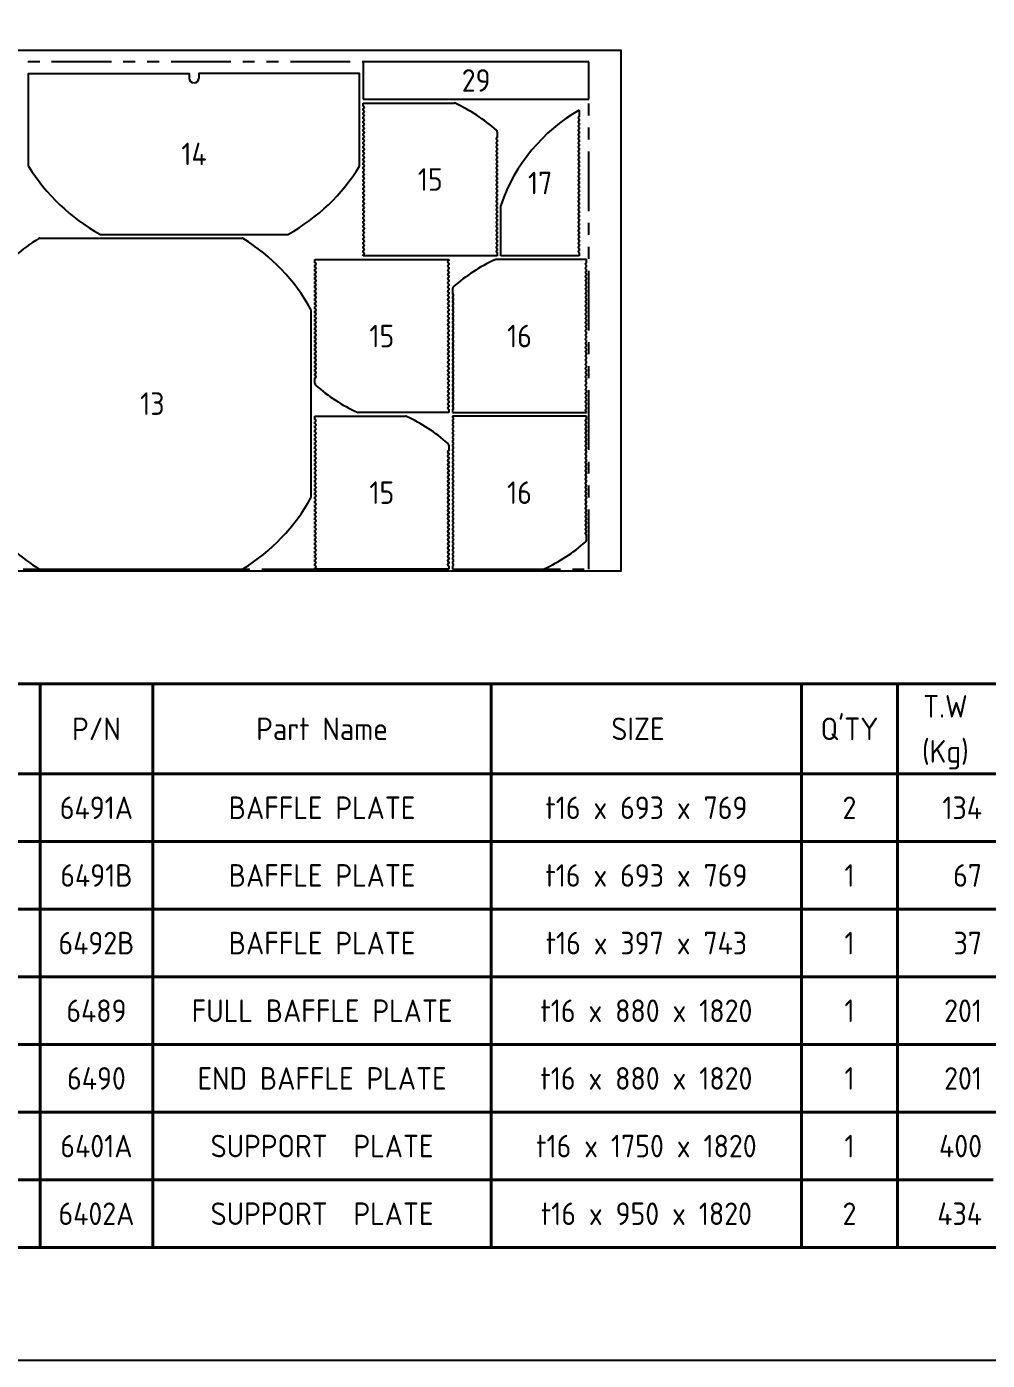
# Model space of a CAD drawing. Header units: millimetres. Extents: x -47360 to 661737, y -45870 to 354580.
# Drawn here: x 323769 to 328878, y 20000 to 27096 of the extents above; entities that cross this region are included whole.
import ezdxf
from ezdxf.enums import TextEntityAlignment as Align

# ---------------------------------------------------------------- set-up
doc = ezdxf.new("R2010")
doc.units = ezdxf.units.MM
doc.header["$LTSCALE"] = 10
doc.linetypes.add('PHANTOM', pattern=[63.5, 31.75, -6.35, 6.35, -6.35, 6.35, -6.35])
for name, color, linetype in [('$ENCL_RECT_RESERVED_LAYER$', 4, 'PHANTOM'), ('13_5__016X1820X1750', 7, 'Continuous'), ('14_2__016X1820X950', 7, 'Continuous'), ('15_3__016X880X770', 7, 'Continuous'), ('16_4__016X880X770', 7, 'Continuous'), ('17_3__016X820X480', 7, 'Continuous'), ('29_1  016x1200x200', 7, 'Continuous'), ('PART-LABEL', 6, 'Continuous'), ('STOCK', 3, 'Continuous'), ('T', 2, 'Continuous')]:
    doc.layers.add(name, color=color, linetype=linetype)
doc.layers.add('PAGE', color=9, linetype='Continuous', plot=False)
doc.layers.add('TITLE', color=15, linetype='Continuous', lineweight=40)
doc.styles.get("Standard").update_dxf_attribs({"font": 'isocp2.shx', "bigfont": 'whgtxt.shx'})

# ---------------------------------------------------------------- blocks, each defined once
blk = doc.blocks.new('CP00')
at = {"layer": 'PAGE'}
blk.add_lwpolyline([(0, 0), (297, 0), (297, 210), (0, 210)], close=True, dxfattribs=at)
at = {"layer": 'TITLE'}
blk.add_line((10, 60), (287, 60), dxfattribs=at)
at = {"layer": 'TITLE', "color": 8}
for p, q in [((64, 10), (64, 60)), ((74, 10), (74, 60)), ((104, 10), (104, 60)), ((131.5, 10), (131.5, 60)), ((140, 10), (140, 60)), ((10, 52), (287, 52)), ((10, 46), (287, 46)), ((10, 40), (287, 40)), ((10, 34), (287, 34)), ((10, 28), (287, 28)), ((10, 22), (287, 22)), ((10, 16), (148.5, 16))]:
    blk.add_line(p, q, dxfattribs=at)
at = {"layer": 'TITLE', "color": 15}
blk.add_lwpolyline([(10, 10), (287, 10), (287, 200), (10, 200)], close=True, dxfattribs=at)
at = {"layer": 'PAGE', "color": 2}
blk.add_attdef('ATT_NESTINGPLANNO', text='', height=2.5, dxfattribs=at).set_placement((220, 203), align=Align.MIDDLE_CENTER)
for tag, p in [('ATT_OWNERITEMNO', (35, 7.09)), ('ATT_PARTNAME', (35, 2.09))]:
    blk.add_attdef(tag, text='', height=2.5, dxfattribs=at).set_placement(p, align=Align.MIDDLE_LEFT)
at = {"layer": 'TITLE', "color": 2}
for s, p in [('T.W', (144.25, 58)), ('P/N', (69, 56)), ('Part Name', (89, 56)), ('SIZE', (117, 56)), ("Q'TY", (135.75, 56)), ('(Kg)', (144.25, 54))]:
    blk.add_text(s, height=2, dxfattribs=at).set_placement(p, align=Align.MIDDLE_CENTER)
for tag, height, p in [('ATT_PORNO', 2.5, (222, 196)), ('ATT_CUTTINGPLANNO', 2.5, (212.75, 188)), ('ATT_PAGENO', 2.5, (264.5, 188)), ('ATT_PAGESUBTOTAL', 2.5, (279.5, 188)), ('ATT_WONO', 2.5, (70, 180)), ('ATT_PROJECT', 2.5, (163.5, 180)), ('ATT_PORWEIGHT', 2, (278.5, 89)), ('ATT_NETWEIGHT', 2, (278.5, 83)), ('ATT_SAVEWEIGHT', 2, (278.5, 77)), ('ATT_SCRAPWEIGHT', 2, (278.5, 71)), ('ATT_CUTTING', 2, (278.5, 65))]:
    blk.add_attdef(tag, text='', height=height, dxfattribs=at).set_placement(p, align=Align.MIDDLE_CENTER)
at = {"layer": 'TITLE', "color": 3}
for tag, p in [('ATT_MATERIAL', (70, 172)), ('ATT_SIZE', (163.5, 172)), ('ATT_QTY', (262.75, 172))]:
    blk.add_attdef(tag, text='', height=2.5, dxfattribs=at).set_placement(p, align=Align.MIDDLE_CENTER)

msp = doc.modelspace()

# ---------------------------------------------------------------- linework, layer by layer
at = {"layer": '$ENCL_RECT_RESERVED_LAYER$'}
msp.add_lwpolyline([(321210, 24210), (326759.31, 24210), (326759.31, 26909.75), (321210, 26909.75)], close=True, dxfattribs=at)
at = {"layer": '13_5__016X1820X1750'}
for p, q in [((323839.72, 25970.35), (324914.36, 25970.35)), ((325281.69, 24594.58), (325281.69, 25585.77)), ((323839.72, 24210), (324914.36, 24210))]:
    msp.add_line(p, q, dxfattribs=at)
for centre, radius, start, end in [((324377.04, 25090.17), 1033, 121.753862, 139.123643), ((323839.72, 25958.35), 12, 89.999996, 121.753862), ((324914.36, 25958.35), 12, 58.24613, 89.999996), ((324377.04, 25090.17), 1033, 29.038735, 58.24613), ((325269.69, 25585.77), 12, 0, 29.038735), ((324377.04, 25090.17), 1033, 301.75386, 330.961265), ((325269.69, 24594.58), 12, 330.961265, 0), ((324377.04, 25090.17), 1033, 220.876357, 238.24614), ((323839.72, 24222), 12, 238.24614, 270), ((324914.36, 24222), 12, 270, 301.75386)]:
    msp.add_arc(centre, radius, start, end, dxfattribs=at)
at = {"layer": '14_2__016X1820X950'}
msp.add_line((324163.54, 25990.35), (325154.73, 25990.35), dxfattribs=at)
for points in [[(323778.96, 26354.27), (323778.96, 26846.94), (324633.14, 26846.94), (324633.14, 26822.79)], [(325539.31, 26354.27), (325539.31, 26846.94), (324685.14, 26846.94), (324685.14, 26822.79)]]:
    msp.add_lwpolyline(points, dxfattribs=at)
for centre, radius, start, end in [((324659.14, 26822.79), 26, 180, 0), ((324659.14, 26895), 1033, 211.564045, 240.961265), ((324659.14, 26895), 1033, 299.038735, 328.435945), ((324163.54, 26002.35), 12, 240.961265, 270), ((325154.73, 26002.35), 12, 270, 299.038735)]:
    msp.add_arc(centre, radius, start, end, dxfattribs=at)
at = {"layer": '15_3__016X880X770'}
for p, q in [((325559.31, 26672.41), (325559.31, 26689.75)), ((325559.31, 26689.75), (326041.95, 26689.75)), ((325559.31, 26650.19), (325559.31, 26660.41)), ((325559.31, 26627.96), (325559.31, 26638.19)), ((325559.31, 26605.74), (325559.31, 26615.96)), ((325559.31, 26583.51), (325559.31, 26593.74)), ((325559.31, 26561.29), (325559.31, 26571.51)), ((325559.31, 26539.06), (325559.31, 26549.29)), ((325559.31, 26516.84), (325559.31, 26527.06)), ((325559.31, 26494.61), (325559.31, 26504.84)), ((325559.31, 26472.39), (325559.31, 26482.61)), ((326271.47, 26535.96), (326271.47, 26505.72)), ((326271.47, 26493.72), (326271.47, 26483.5)), ((326271.47, 26471.5), (326271.47, 26461.27)), ((325559.31, 26450.16), (325559.31, 26460.39)), ((325559.31, 26427.94), (325559.31, 26438.16)), ((325559.31, 26405.71), (325559.31, 26415.94)), ((326271.47, 26449.27), (326271.47, 26439.05)), ((326271.47, 26427.05), (326271.47, 26416.82)), ((326271.47, 26404.82), (326271.47, 26394.6)), ((325559.31, 26383.49), (325559.31, 26393.71)), ((325559.31, 26361.26), (325559.31, 26371.49)), ((325559.31, 26339.04), (325559.31, 26349.26)), ((325559.31, 26316.81), (325559.31, 26327.04)), ((326271.47, 26382.6), (326271.46, 26372.37)), ((326271.46, 26360.37), (326271.46, 26350.15)), ((326271.46, 26338.15), (326271.46, 26327.92)), ((325559.31, 26294.59), (325559.31, 26304.81)), ((325559.31, 26272.36), (325559.31, 26282.59)), ((325559.31, 26250.14), (325559.31, 26260.36)), ((326271.46, 26315.92), (326271.46, 26305.7)), ((326271.46, 26293.7), (326271.46, 26283.47)), ((326271.46, 26271.47), (326271.46, 26261.25)), ((325559.31, 26227.91), (325559.31, 26238.14)), ((325559.31, 26205.69), (325559.31, 26215.91)), ((325559.31, 26183.46), (325559.31, 26193.69)), ((326271.46, 26227.02), (326271.46, 26216.8)), ((326271.46, 26204.8), (326271.46, 26194.57)), ((326271.46, 26249.25), (326271.46, 26239.02)), ((325559.31, 26161.24), (325559.31, 26171.46)), ((325559.31, 26139.01), (325559.31, 26149.24)), ((325559.31, 26116.79), (325559.31, 26127.01)), ((326271.46, 26182.57), (326271.46, 26172.35)), ((326271.46, 26160.35), (326271.46, 26150.12)), ((326271.46, 26138.12), (326271.46, 26127.9)), ((326271.46, 26115.9), (326271.46, 26105.67)), ((325559.31, 26094.56), (325559.31, 26104.79)), ((325559.31, 26072.34), (325559.31, 26082.56)), ((325559.31, 26050.11), (325559.31, 26060.34)), ((326271.46, 26093.67), (326271.46, 26083.45)), ((326271.46, 26071.45), (326271.46, 26061.22)), ((326271.46, 26049.22), (326271.46, 26039)), ((325559.31, 26027.89), (325559.31, 26038.11)), ((325559.31, 26005.66), (325559.31, 26015.89)), ((325559.31, 25983.44), (325559.31, 25993.66)), ((325559.31, 25961.21), (325559.31, 25971.44)), ((326271.46, 26027), (326271.46, 26016.77)), ((326271.46, 26004.77), (326271.46, 25994.55)), ((326271.46, 25982.55), (326271.46, 25972.32)), ((325559.31, 25938.99), (325559.31, 25949.21)), ((325559.31, 25916.76), (325559.31, 25926.99)), ((325559.31, 25894.54), (325559.31, 25904.76)), ((326271.46, 25960.32), (326271.46, 25950.1)), ((326271.46, 25938.1), (326271.46, 25927.87)), ((326271.46, 25915.87), (326271.46, 25905.65)), ((325301.69, 25839.35), (325301.69, 25856.5)), ((325301.69, 25856.5), (326013.85, 25856.5)), ((325559.31, 25876.5), (325559.31, 25882.54)), ((326271.46, 25876.5), (325559.31, 25876.5)), ((326013.85, 25856.5), (326013.85, 25850.46)), ((326013.85, 25838.46), (326013.85, 25828.23)), ((326271.46, 25893.65), (326271.46, 25876.5)), ((325301.69, 25817.12), (325301.69, 25827.35)), ((325301.69, 25794.9), (325301.69, 25805.12)), ((325301.69, 25772.67), (325301.69, 25782.9)), ((325301.69, 25750.45), (325301.69, 25760.67)), ((326013.85, 25816.23), (326013.85, 25806.01)), ((326013.85, 25794.01), (326013.85, 25783.78)), ((326013.85, 25771.78), (326013.85, 25761.56)), ((325301.69, 25728.22), (325301.69, 25738.45)), ((325301.69, 25706), (325301.69, 25716.22)), ((325301.69, 25683.77), (325301.69, 25694)), ((326013.85, 25749.56), (326013.85, 25739.33)), ((326013.85, 25727.33), (326013.85, 25717.11)), ((326013.85, 25705.11), (326013.85, 25694.88)), ((325301.69, 25661.55), (325301.69, 25671.77)), ((325301.69, 25639.32), (325301.69, 25649.55)), ((325301.69, 25617.1), (325301.69, 25627.32)), ((326013.85, 25682.88), (326013.85, 25672.66)), ((326013.85, 25660.66), (326013.85, 25650.43)), ((326013.85, 25638.43), (326013.85, 25628.21)), ((325301.69, 25594.87), (325301.69, 25605.1)), ((325301.69, 25572.65), (325301.69, 25582.87)), ((325301.69, 25550.42), (325301.69, 25560.65)), ((326013.85, 25616.21), (326013.85, 25605.98)), ((326013.85, 25593.98), (326013.85, 25583.76)), ((326013.85, 25571.76), (326013.85, 25561.53)), ((326013.85, 25549.53), (326013.85, 25539.31)), ((325301.69, 25528.2), (325301.69, 25538.42)), ((325301.69, 25505.97), (325301.69, 25516.2)), ((325301.69, 25483.75), (325301.69, 25493.97)), ((326013.85, 25527.31), (326013.85, 25517.08)), ((326013.85, 25505.08), (326013.85, 25494.86)), ((326013.85, 25482.86), (326013.85, 25472.63)), ((325301.69, 25461.52), (325301.69, 25471.75)), ((325301.69, 25439.3), (325301.69, 25449.52)), ((325301.69, 25417.07), (325301.69, 25427.3)), ((325301.69, 25394.85), (325301.69, 25405.07)), ((326013.85, 25460.63), (326013.85, 25450.41)), ((326013.85, 25438.41), (326013.85, 25428.18)), ((326013.85, 25416.18), (326013.85, 25405.96)), ((325301.69, 25372.62), (325301.69, 25382.85)), ((325301.69, 25350.4), (325301.69, 25360.62)), ((325301.69, 25328.17), (325301.69, 25338.4)), ((326013.85, 25393.96), (326013.85, 25383.73)), ((326013.85, 25371.73), (326013.85, 25361.51)), ((326013.85, 25349.51), (326013.85, 25339.28)), ((325301.69, 25305.95), (325301.69, 25316.17)), ((325301.69, 25283.72), (325301.69, 25293.95)), ((325301.69, 25261.5), (325301.69, 25271.72)), ((326013.85, 25327.28), (326013.85, 25317.06)), ((326013.85, 25305.06), (326013.85, 25294.83)), ((326013.85, 25282.83), (326013.85, 25272.61)), ((325301.69, 25239.27), (325301.69, 25249.5)), ((325301.69, 25197.04), (325301.69, 25227.27)), ((326013.85, 25260.61), (326013.85, 25250.38)), ((326013.85, 25238.38), (326013.85, 25228.16)), ((326013.85, 25216.16), (326013.85, 25205.93)), ((326013.85, 25193.93), (326013.85, 25183.71)), ((326013.85, 25171.71), (326013.85, 25161.48)), ((326013.85, 25149.48), (326013.85, 25139.26)), ((326013.85, 25127.26), (326013.85, 25117.03)), ((326013.85, 25105.03), (326013.85, 25094.81)), ((326013.85, 25082.81), (326013.85, 25072.58)), ((326013.85, 25060.58), (326013.85, 25043.25)), ((325301.69, 25005.91), (325301.69, 25023.25)), ((325301.69, 25023.25), (325784.33, 25023.25)), ((325301.69, 24983.69), (325301.69, 24993.91)), ((326013.85, 25043.25), (325531.21, 25043.25)), ((325301.69, 24961.46), (325301.69, 24971.69)), ((325301.69, 24939.24), (325301.69, 24949.46)), ((325301.69, 24917.01), (325301.69, 24927.24)), ((325301.69, 24894.79), (325301.69, 24905.01)), ((325301.69, 24872.56), (325301.69, 24882.79)), ((325301.69, 24850.34), (325301.69, 24860.56)), ((325301.69, 24828.11), (325301.69, 24838.34)), ((326013.85, 24869.46), (326013.85, 24839.23)), ((325301.69, 24805.89), (325301.69, 24816.11)), ((325301.69, 24783.66), (325301.69, 24793.89)), ((325301.69, 24761.44), (325301.69, 24771.66)), ((326013.85, 24827.23), (326013.85, 24817)), ((326013.85, 24805), (326013.85, 24794.78)), ((326013.85, 24782.78), (326013.85, 24772.55)), ((325301.69, 24739.21), (325301.69, 24749.44)), ((325301.69, 24716.99), (325301.69, 24727.21)), ((325301.69, 24694.76), (325301.69, 24704.99)), ((326013.85, 24760.55), (326013.85, 24750.33)), ((326013.85, 24738.33), (326013.85, 24728.1)), ((326013.85, 24716.1), (326013.85, 24705.88)), ((325301.69, 24672.54), (325301.69, 24682.76)), ((325301.69, 24650.31), (325301.69, 24660.54)), ((325301.69, 24628.09), (325301.69, 24638.31)), ((326013.85, 24693.88), (326013.85, 24683.65)), ((326013.85, 24671.65), (326013.85, 24661.43)), ((326013.85, 24649.43), (326013.85, 24639.2)), ((326013.85, 24627.2), (326013.85, 24616.98)), ((325301.69, 24605.86), (325301.69, 24616.09)), ((325301.69, 24583.64), (325301.69, 24593.86)), ((325301.69, 24561.41), (325301.69, 24571.64)), ((326013.85, 24604.98), (326013.85, 24594.75)), ((326013.85, 24582.75), (326013.85, 24572.53)), ((326013.85, 24560.53), (326013.85, 24550.3)), ((325301.69, 24539.19), (325301.69, 24549.41)), ((325301.69, 24516.96), (325301.69, 24527.19)), ((325301.69, 24494.74), (325301.69, 24504.96)), ((325301.69, 24472.51), (325301.69, 24482.74)), ((326013.85, 24538.3), (326013.85, 24528.08)), ((326013.85, 24516.08), (326013.85, 24505.85)), ((326013.85, 24493.85), (326013.85, 24483.63)), ((325301.69, 24450.29), (325301.69, 24460.51)), ((325301.69, 24428.06), (325301.69, 24438.29)), ((325301.69, 24405.84), (325301.69, 24416.06)), ((326013.85, 24471.63), (326013.85, 24461.4)), ((326013.85, 24449.4), (326013.85, 24439.18)), ((326013.85, 24427.18), (326013.85, 24416.95)), ((325301.69, 24383.61), (325301.69, 24393.84)), ((325301.69, 24361.39), (325301.69, 24371.61)), ((325301.69, 24339.16), (325301.69, 24349.39)), ((326013.85, 24404.95), (326013.85, 24394.73)), ((326013.85, 24382.73), (326013.85, 24372.5)), ((326013.85, 24360.5), (326013.85, 24350.28)), ((325301.69, 24316.94), (325301.69, 24327.16)), ((325301.69, 24294.71), (325301.69, 24304.94)), ((325301.69, 24272.49), (325301.69, 24282.71)), ((326013.85, 24338.28), (326013.85, 24328.05)), ((326013.85, 24316.05), (326013.85, 24305.83)), ((326013.85, 24293.83), (326013.85, 24283.6)), ((326013.85, 24271.6), (326013.85, 24261.38)), ((325301.69, 24250.26), (325301.69, 24260.49)), ((325301.69, 24228.04), (325301.69, 24238.26)), ((325301.69, 24210), (325301.69, 24216.04)), ((326013.85, 24210), (325301.69, 24210)), ((326013.85, 24249.38), (326013.85, 24239.15)), ((326013.85, 24227.15), (326013.85, 24210))]:
    msp.add_line(p, q, dxfattribs=at)
for centre, radius, start, end in [((326041.95, 26677.75), 12, 65.049359, 90), ((325655.55, 25847.24), 928, 48.753569, 65.049359), ((325559.31, 26666.41), 6, 269.982246, 90.017754), ((325559.31, 26644.19), 6, 269.982434, 90.017566), ((325559.31, 26621.96), 6, 269.982622, 90.017378), ((325559.31, 26599.74), 6, 269.98281, 90.01719), ((325559.31, 26577.51), 6, 269.982998, 90.017002), ((325559.31, 26555.29), 6, 269.983186, 90.016814), ((325559.31, 26533.06), 6, 269.983374, 90.016626), ((326259.47, 26535.96), 12, 359.999884, 48.753569), ((325559.31, 26510.84), 6, 269.983562, 90.016438), ((325559.31, 26488.61), 6, 269.98375, 90.01625), ((325559.31, 26466.39), 6, 269.983938, 90.016062), ((326271.47, 26499.72), 6, 89.999938, 269.99983), ((326271.47, 26477.5), 6, 90.000556, 269.999212), ((325559.31, 26444.16), 6, 269.984126, 90.015874), ((325559.31, 26421.94), 6, 269.984314, 90.015686), ((325559.31, 26399.71), 6, 269.984502, 90.015498), ((326271.47, 26455.27), 6, 90.001174, 269.998594), ((326271.47, 26433.05), 6, 90.001792, 269.997976), ((326271.47, 26410.82), 6, 90.00241, 269.997358), ((325559.31, 26377.49), 6, 269.981681, 90.018319), ((325559.31, 26355.26), 6, 269.981869, 90.018131), ((325559.31, 26333.04), 6, 269.982057, 90.017943), ((326271.47, 26388.6), 6, 90.003028, 269.99674), ((326271.47, 26366.37), 6, 90.000638, 269.99913), ((326271.47, 26344.15), 6, 90.001256, 269.998512), ((326271.47, 26321.92), 6, 90.001874, 269.997894), ((325559.31, 26310.81), 6, 269.982246, 90.017754), ((325559.31, 26288.59), 6, 269.982434, 90.017566), ((325559.31, 26266.36), 6, 269.982622, 90.017378), ((326271.47, 26299.7), 6, 90.002492, 269.997276), ((326271.47, 26277.47), 6, 90.00311, 269.996658), ((326271.47, 26255.25), 6, 90.003728, 269.99604), ((325559.31, 26244.14), 6, 269.98281, 90.01719), ((325559.31, 26221.91), 6, 269.982998, 90.017002), ((325559.31, 26199.69), 6, 269.983186, 90.016814), ((326271.47, 26233.02), 6, 90.004346, 269.995421), ((326271.47, 26210.8), 6, 90.004964, 269.994803), ((326271.47, 26188.57), 6, 90.005583, 269.994185), ((325559.31, 26177.46), 6, 269.983374, 90.016626), ((325559.31, 26155.24), 6, 269.983562, 90.016438), ((325559.31, 26133.01), 6, 269.98375, 90.01625), ((325559.31, 26110.79), 6, 269.983938, 90.016062), ((326271.47, 26166.35), 6, 90.006201, 269.993567), ((326271.47, 26144.12), 6, 90.006819, 269.992949), ((326271.47, 26121.9), 6, 90.007437, 269.992331), ((325559.31, 26088.56), 6, 269.984126, 90.015874), ((325559.31, 26066.34), 6, 269.984314, 90.015686), ((325559.31, 26044.11), 6, 269.984502, 90.015498), ((326271.47, 26099.67), 6, 90.008055, 269.991713), ((326271.47, 26077.45), 6, 90.008673, 269.991095), ((326271.47, 26055.22), 6, 90.009291, 269.990477), ((325559.31, 26021.89), 6, 269.98469, 90.01531), ((325559.31, 25999.66), 6, 269.984878, 90.015122), ((325559.31, 25977.44), 6, 269.985066, 90.014934), ((326271.47, 26033), 6, 90.009909, 269.989859), ((326271.47, 26010.77), 6, 90.010527, 269.98924), ((326271.47, 25988.55), 6, 90.011145, 269.988622), ((326271.47, 25966.32), 6, 90.011764, 269.988004), ((325559.31, 25955.21), 6, 269.985254, 90.014746), ((325559.31, 25932.99), 6, 269.985442, 90.014558), ((325559.31, 25910.76), 6, 269.98563, 90.01437), ((326271.47, 25944.1), 6, 90.012382, 269.987386), ((326271.47, 25921.87), 6, 90.013, 269.986768), ((326271.47, 25899.65), 6, 90.013618, 269.98615), ((325301.69, 25833.35), 6, 270.013618, 89.98615), ((325559.31, 25888.54), 6, 269.985818, 90.014182), ((326013.85, 25844.46), 6, 89.985818, 270.014182), ((325301.69, 25811.12), 6, 270.013, 89.986768), ((325301.69, 25788.9), 6, 270.012382, 89.987386), ((325301.69, 25766.67), 6, 270.011764, 89.988004), ((326013.85, 25822.23), 6, 89.98563, 270.01437), ((326013.85, 25800.01), 6, 89.985442, 270.014558), ((326013.85, 25777.78), 6, 89.985254, 270.014746), ((326013.85, 25755.56), 6, 89.985066, 270.014934), ((325301.69, 25744.45), 6, 270.011145, 89.988622), ((325301.69, 25722.22), 6, 270.010527, 89.98924), ((325301.69, 25700), 6, 270.009909, 89.989859), ((326013.85, 25733.33), 6, 89.984878, 270.015122), ((326013.85, 25711.11), 6, 89.98469, 270.01531), ((326013.85, 25688.88), 6, 89.984502, 270.015498), ((325301.69, 25677.77), 6, 270.009291, 89.990477), ((325301.69, 25655.55), 6, 270.008673, 89.991095), ((325301.69, 25633.32), 6, 270.008055, 89.991713), ((325301.69, 25611.1), 6, 270.007437, 89.992331), ((326013.85, 25666.66), 6, 89.984314, 270.015686), ((326013.85, 25644.43), 6, 89.984126, 270.015874), ((326013.85, 25622.21), 6, 89.983938, 270.016062), ((325301.69, 25588.87), 6, 270.006819, 89.992949), ((325301.69, 25566.65), 6, 270.006201, 89.993567), ((325301.69, 25544.42), 6, 270.005583, 89.994185), ((326013.85, 25599.98), 6, 89.98375, 270.01625), ((326013.85, 25577.76), 6, 89.983562, 270.016438), ((326013.85, 25555.53), 6, 89.983374, 270.016626), ((325301.69, 25522.2), 6, 270.004964, 89.994803), ((325301.69, 25499.97), 6, 270.004346, 89.995421), ((325301.69, 25477.75), 6, 270.003728, 89.99604), ((326013.85, 25533.31), 6, 89.983186, 270.016814), ((326013.85, 25511.08), 6, 89.982998, 270.017002), ((326013.85, 25488.86), 6, 89.98281, 270.01719), ((325301.69, 25455.52), 6, 270.00311, 89.996658), ((325301.69, 25433.3), 6, 270.002492, 89.997276), ((325301.69, 25411.07), 6, 270.001874, 89.997894), ((326013.85, 25466.63), 6, 89.982622, 270.017378), ((326013.85, 25444.41), 6, 89.982434, 270.017566), ((326013.85, 25422.18), 6, 89.982246, 270.017754), ((326013.85, 25399.96), 6, 89.982057, 270.017943), ((325301.69, 25388.85), 6, 270.001256, 89.998512), ((325301.69, 25366.62), 6, 270.000638, 89.99913), ((325301.69, 25344.4), 6, 270.003028, 89.99674), ((326013.85, 25377.73), 6, 89.981869, 270.018131), ((326013.85, 25355.51), 6, 89.981681, 270.018319), ((326013.85, 25333.28), 6, 89.984502, 270.015498), ((325301.69, 25322.17), 6, 270.00241, 89.997358), ((325301.69, 25299.95), 6, 270.001792, 89.997976), ((325301.69, 25277.72), 6, 270.001174, 89.998594), ((326013.85, 25311.06), 6, 89.984314, 270.015686), ((326013.85, 25288.83), 6, 89.984126, 270.015874), ((326013.85, 25266.61), 6, 89.983938, 270.016062), ((325301.69, 25255.5), 6, 270.000556, 89.999212), ((325301.69, 25233.27), 6, 269.999938, 89.99983), ((325313.69, 25197.04), 12, 179.999884, 228.753569), ((326013.85, 25244.38), 6, 89.98375, 270.01625), ((326013.85, 25222.16), 6, 89.983562, 270.016438), ((326013.85, 25199.93), 6, 89.983374, 270.016626), ((325917.61, 25885.76), 928, 228.753569, 245.049359), ((326013.85, 25177.71), 6, 89.983186, 270.016814), ((326013.85, 25155.48), 6, 89.982998, 270.017002), ((326013.85, 25133.26), 6, 89.98281, 270.01719), ((326013.85, 25111.03), 6, 89.982622, 270.017378), ((326013.85, 25088.81), 6, 89.982434, 270.017566), ((326013.85, 25066.58), 6, 89.982246, 270.017754), ((325301.69, 24999.91), 6, 269.982246, 90.017754), ((325301.69, 24977.69), 6, 269.982434, 90.017566), ((325531.21, 25055.25), 12, 245.049359, 270), ((325784.33, 25011.25), 12, 65.049359, 90), ((325397.93, 24180.74), 928, 48.753569, 65.049359), ((325301.69, 24955.46), 6, 269.982622, 90.017378), ((325301.69, 24933.24), 6, 269.98281, 90.01719), ((325301.69, 24911.01), 6, 269.982998, 90.017002), ((325301.69, 24888.79), 6, 269.983186, 90.016814), ((325301.69, 24866.56), 6, 269.983374, 90.016626), ((325301.69, 24844.34), 6, 269.983562, 90.016438), ((326013.85, 24833.23), 6, 89.999938, 269.99983), ((326001.85, 24869.46), 12, 359.999884, 48.753569), ((325301.69, 24822.11), 6, 269.98375, 90.01625), ((325301.69, 24799.89), 6, 269.983938, 90.016062), ((325301.69, 24777.66), 6, 269.984126, 90.015874), ((326013.85, 24811), 6, 90.000556, 269.999212), ((326013.85, 24788.78), 6, 90.001174, 269.998594), ((326013.85, 24766.55), 6, 90.001792, 269.997976), ((325301.69, 24755.44), 6, 269.984314, 90.015686), ((325301.69, 24733.21), 6, 269.984502, 90.015498), ((325301.69, 24710.99), 6, 269.981681, 90.018319), ((325301.69, 24688.76), 6, 269.981869, 90.018131), ((326013.85, 24744.33), 6, 90.00241, 269.997358), ((326013.85, 24722.1), 6, 90.003028, 269.99674), ((326013.85, 24699.88), 6, 90.000638, 269.99913), ((325301.69, 24666.54), 6, 269.982057, 90.017943), ((325301.69, 24644.31), 6, 269.982246, 90.017754), ((325301.69, 24622.09), 6, 269.982434, 90.017566), ((326013.85, 24677.65), 6, 90.001256, 269.998512), ((326013.85, 24655.43), 6, 90.001874, 269.997894), ((326013.85, 24633.2), 6, 90.002492, 269.997276), ((325301.69, 24599.86), 6, 269.982622, 90.017378), ((325301.69, 24577.64), 6, 269.98281, 90.01719), ((325301.69, 24555.41), 6, 269.982998, 90.017002), ((326013.85, 24610.98), 6, 90.00311, 269.996658), ((326013.85, 24588.75), 6, 90.003728, 269.99604), ((326013.85, 24566.53), 6, 90.004346, 269.995421), ((325301.69, 24533.19), 6, 269.983186, 90.016814), ((325301.69, 24510.96), 6, 269.983374, 90.016626), ((325301.69, 24488.74), 6, 269.983562, 90.016438), ((326013.85, 24544.3), 6, 90.004964, 269.994803), ((326013.85, 24522.08), 6, 90.005583, 269.994185), ((326013.85, 24499.85), 6, 90.006201, 269.993567), ((326013.85, 24477.63), 6, 90.006819, 269.992949), ((325301.69, 24466.51), 6, 269.98375, 90.01625), ((325301.69, 24444.29), 6, 269.983938, 90.016062), ((325301.69, 24422.06), 6, 269.984126, 90.015874), ((326013.85, 24455.4), 6, 90.007437, 269.992331), ((326013.85, 24433.18), 6, 90.008055, 269.991713), ((326013.85, 24410.95), 6, 90.008673, 269.991095), ((325301.69, 24399.84), 6, 269.984314, 90.015686), ((325301.69, 24377.61), 6, 269.984502, 90.015498), ((325301.69, 24355.39), 6, 269.98469, 90.01531), ((326013.85, 24388.73), 6, 90.009291, 269.990477), ((326013.85, 24366.5), 6, 90.009909, 269.989859), ((326013.85, 24344.28), 6, 90.010527, 269.98924), ((325301.69, 24333.16), 6, 269.984878, 90.015122), ((325301.69, 24310.94), 6, 269.985066, 90.014934), ((325301.69, 24288.71), 6, 269.985254, 90.014746), ((325301.69, 24266.49), 6, 269.985442, 90.014558), ((326013.85, 24322.05), 6, 90.011145, 269.988622), ((326013.85, 24299.83), 6, 90.011764, 269.988004), ((326013.85, 24277.6), 6, 90.012382, 269.987386), ((325301.69, 24244.26), 6, 269.98563, 90.01437), ((325301.69, 24222.04), 6, 269.985818, 90.014182), ((326013.85, 24255.38), 6, 90.013, 269.986768), ((326013.85, 24233.15), 6, 90.013618, 269.98615)]:
    msp.add_arc(centre, radius, start, end, dxfattribs=at)
at = {"layer": '16_4__016X880X770'}
for p, q in [((326746.01, 25856.5), (326263.36, 25856.5)), ((326746.01, 25839.16), (326746.01, 25856.5)), ((326746.01, 25816.94), (326746.01, 25827.16)), ((326746.01, 25794.71), (326746.01, 25804.94)), ((326746.01, 25772.49), (326746.01, 25782.71)), ((326746.01, 25750.26), (326746.01, 25760.49)), ((326033.85, 25702.71), (326033.85, 25672.48)), ((326746.01, 25728.04), (326746.01, 25738.26)), ((326746.01, 25705.81), (326746.01, 25716.04)), ((326746.01, 25683.59), (326746.01, 25693.81)), ((326033.85, 25660.48), (326033.85, 25650.25)), ((326033.85, 25638.25), (326033.85, 25628.03)), ((326746.01, 25661.36), (326746.01, 25671.59)), ((326746.01, 25639.14), (326746.01, 25649.36)), ((326746.01, 25616.91), (326746.01, 25627.14)), ((326033.85, 25616.03), (326033.85, 25605.8)), ((326033.85, 25593.8), (326033.85, 25583.58)), ((326033.85, 25571.58), (326033.85, 25561.35)), ((326033.85, 25549.35), (326033.85, 25539.13)), ((326746.01, 25594.69), (326746.01, 25604.91)), ((326746.01, 25572.46), (326746.01, 25582.69)), ((326746.01, 25550.24), (326746.01, 25560.46)), ((326033.85, 25527.13), (326033.85, 25516.9)), ((326033.85, 25504.9), (326033.85, 25494.68)), ((326033.85, 25482.68), (326033.85, 25472.45)), ((326746.01, 25528.01), (326746.01, 25538.24)), ((326746.01, 25505.79), (326746.01, 25516.01)), ((326746.01, 25483.56), (326746.01, 25493.79)), ((326033.85, 25460.45), (326033.85, 25450.23)), ((326033.85, 25438.23), (326033.85, 25428)), ((326033.85, 25416), (326033.85, 25405.78)), ((326746.01, 25461.34), (326746.01, 25471.56)), ((326746.01, 25439.11), (326746.01, 25449.34)), ((326746.01, 25416.89), (326746.01, 25427.11)), ((326746.01, 25394.66), (326746.01, 25404.89)), ((326033.85, 25393.78), (326033.85, 25383.55)), ((326033.85, 25371.55), (326033.85, 25361.33)), ((326033.85, 25349.33), (326033.85, 25339.1)), ((326746.01, 25372.44), (326746.01, 25382.66)), ((326746.01, 25350.21), (326746.01, 25360.44)), ((326746.01, 25327.99), (326746.01, 25338.21)), ((326033.85, 25327.1), (326033.85, 25316.88)), ((326033.85, 25304.88), (326033.85, 25294.65)), ((326033.85, 25282.65), (326033.85, 25272.43)), ((326746.01, 25305.76), (326746.01, 25315.99)), ((326746.01, 25283.54), (326746.01, 25293.76)), ((326746.01, 25261.31), (326746.01, 25271.54)), ((326033.85, 25260.43), (326033.85, 25250.2)), ((326033.85, 25238.2), (326033.85, 25227.98)), ((326033.85, 25215.98), (326033.85, 25205.75)), ((326033.85, 25193.75), (326033.85, 25183.53)), ((326746.01, 25239.09), (326746.01, 25249.31)), ((326746.01, 25216.86), (326746.01, 25227.09)), ((326746.01, 25194.64), (326746.01, 25204.86)), ((326033.85, 25171.53), (326033.85, 25161.3)), ((326033.85, 25149.3), (326033.85, 25139.08)), ((326033.85, 25127.08), (326033.85, 25116.85)), ((326746.01, 25172.41), (326746.01, 25182.64)), ((326746.01, 25150.19), (326746.01, 25160.41)), ((326746.01, 25127.96), (326746.01, 25138.19)), ((326033.85, 25104.85), (326033.85, 25094.63)), ((326033.85, 25082.63), (326033.85, 25072.4)), ((326033.85, 25060.4), (326033.85, 25043.25)), ((326746.01, 25105.74), (326746.01, 25115.96)), ((326746.01, 25083.51), (326746.01, 25093.74)), ((326746.01, 25061.29), (326746.01, 25071.51)), ((326746.01, 25043.25), (326746.01, 25049.29)), ((326033.85, 25043.25), (326746.01, 25043.25)), ((326746, 25023.25), (326033.85, 25023.25)), ((326033.85, 25023.25), (326033.85, 25017.21)), ((326033.85, 25005.21), (326033.85, 24994.99)), ((326033.85, 24982.99), (326033.85, 24972.76)), ((326746, 25006.1), (326746, 25023.25)), ((326746, 24983.87), (326746, 24994.1)), ((326033.85, 24960.76), (326033.85, 24950.54)), ((326033.85, 24938.54), (326033.85, 24928.31)), ((326033.85, 24916.31), (326033.85, 24906.09)), ((326746, 24961.65), (326746, 24971.87)), ((326746, 24939.42), (326746, 24949.65)), ((326746, 24917.2), (326746, 24927.42)), ((326033.85, 24894.09), (326033.85, 24883.86)), ((326033.85, 24871.86), (326033.85, 24861.64)), ((326033.85, 24849.64), (326033.85, 24839.41)), ((326746, 24894.97), (326746, 24905.2)), ((326746, 24872.75), (326746, 24882.97)), ((326746, 24850.52), (326746, 24860.75)), ((326746, 24828.3), (326746, 24838.52)), ((326033.85, 24827.41), (326033.85, 24817.19)), ((326033.85, 24805.19), (326033.85, 24794.96)), ((326033.85, 24782.96), (326033.85, 24772.74)), ((326746, 24806.07), (326746, 24816.3)), ((326746, 24783.85), (326746, 24794.07)), ((326746, 24761.62), (326746, 24771.85)), ((326033.85, 24760.74), (326033.85, 24750.51)), ((326033.85, 24738.51), (326033.85, 24728.29)), ((326033.85, 24716.29), (326033.85, 24706.06)), ((326746, 24739.4), (326746, 24749.62)), ((326746, 24717.17), (326746, 24727.4)), ((326746, 24694.95), (326746, 24705.17)), ((326033.85, 24694.06), (326033.85, 24683.84)), ((326033.85, 24671.84), (326033.85, 24661.61)), ((326033.85, 24649.61), (326033.85, 24639.39)), ((326033.85, 24627.39), (326033.85, 24617.16)), ((326746, 24672.72), (326746, 24682.95)), ((326746, 24650.5), (326746, 24660.72)), ((326746, 24628.27), (326746, 24638.5)), ((326033.85, 24605.16), (326033.85, 24594.94)), ((326033.85, 24582.94), (326033.85, 24572.71)), ((326033.85, 24560.71), (326033.85, 24550.49)), ((326746, 24606.05), (326746, 24616.27)), ((326746, 24583.82), (326746, 24594.05)), ((326746, 24561.6), (326746, 24571.82)), ((326033.85, 24538.49), (326033.85, 24528.26)), ((326033.85, 24516.26), (326033.85, 24506.04)), ((326033.85, 24494.04), (326033.85, 24483.81)), ((326746, 24539.37), (326746, 24549.6)), ((326746.01, 24517.15), (326746, 24527.37)), ((326746.01, 24494.92), (326746.01, 24505.15)), ((326746.01, 24472.7), (326746.01, 24482.92)), ((326033.85, 24471.81), (326033.85, 24461.59)), ((326033.85, 24449.59), (326033.85, 24439.36)), ((326033.85, 24427.36), (326033.85, 24417.14)), ((326746.01, 24450.47), (326746.01, 24460.7)), ((326746.01, 24428.25), (326746.01, 24438.47)), ((326746.01, 24406.02), (326746.01, 24416.25)), ((326033.85, 24405.14), (326033.85, 24394.91)), ((326033.85, 24382.91), (326033.85, 24372.69)), ((326033.85, 24360.69), (326033.85, 24350.46)), ((326746.01, 24363.79), (326746.01, 24394.02)), ((326033.85, 24338.46), (326033.85, 24328.24)), ((326033.85, 24316.24), (326033.85, 24306.01)), ((326033.85, 24294.01), (326033.85, 24283.79)), ((326033.85, 24271.79), (326033.85, 24261.56)), ((326033.85, 24249.56), (326033.85, 24239.34)), ((326033.85, 24227.34), (326033.85, 24210)), ((326033.85, 24210), (326516.49, 24210))]:
    msp.add_line(p, q, dxfattribs=at)
for centre, radius, start, end in [((326649.77, 25013.99), 928, 114.950641, 131.246431), ((326263.36, 25844.5), 12, 90, 114.950641), ((326746, 25833.16), 6, 89.982246, 270.017754), ((326746, 25810.94), 6, 89.982434, 270.017566), ((326746, 25788.71), 6, 89.982622, 270.017378), ((326746, 25766.49), 6, 89.98281, 270.01719), ((326045.85, 25702.71), 12, 131.246431, 180.000116), ((326746, 25744.26), 6, 89.982998, 270.017002), ((326746, 25722.04), 6, 89.983186, 270.016814), ((326746, 25699.81), 6, 89.983374, 270.016626), ((326033.85, 25666.48), 6, 270.00017, 90.000062), ((326033.85, 25644.25), 6, 270.000788, 89.999444), ((326033.85, 25622.03), 6, 270.001406, 89.998826), ((326746, 25677.59), 6, 89.983562, 270.016438), ((326746, 25655.36), 6, 89.98375, 270.01625), ((326746, 25633.14), 6, 89.983938, 270.016062), ((326746, 25610.91), 6, 89.984126, 270.015874), ((326033.85, 25599.8), 6, 270.002024, 89.998208), ((326033.85, 25577.58), 6, 270.002642, 89.99759), ((326033.85, 25555.35), 6, 270.00326, 89.996972), ((326746, 25588.69), 6, 89.984314, 270.015686), ((326746, 25566.46), 6, 89.984502, 270.015498), ((326746, 25544.24), 6, 89.981681, 270.018319), ((326033.85, 25533.13), 6, 270.00087, 89.999362), ((326033.85, 25510.9), 6, 270.001488, 89.998744), ((326033.85, 25488.68), 6, 270.002106, 89.998126), ((326746, 25522.01), 6, 89.981869, 270.018131), ((326746, 25499.79), 6, 89.982057, 270.017943), ((326746, 25477.56), 6, 89.982246, 270.017754), ((326033.85, 25466.45), 6, 270.002724, 89.997508), ((326033.85, 25444.23), 6, 270.003342, 89.99689), ((326033.85, 25422), 6, 270.00396, 89.996272), ((326033.85, 25399.78), 6, 270.004579, 89.995654), ((326746, 25455.34), 6, 89.982434, 270.017566), ((326746, 25433.11), 6, 89.982622, 270.017378), ((326746, 25410.89), 6, 89.98281, 270.01719), ((326033.85, 25377.55), 6, 270.005197, 89.995036), ((326033.85, 25355.33), 6, 270.005815, 89.994417), ((326033.85, 25333.1), 6, 270.006433, 89.993799), ((326746, 25388.66), 6, 89.982998, 270.017002), ((326746, 25366.44), 6, 89.983186, 270.016814), ((326746, 25344.21), 6, 89.983374, 270.016626), ((326033.85, 25310.88), 6, 270.007051, 89.993181), ((326033.85, 25288.65), 6, 270.007669, 89.992563), ((326033.85, 25266.43), 6, 270.008287, 89.991945), ((326746, 25321.99), 6, 89.983562, 270.016438), ((326746, 25299.76), 6, 89.98375, 270.01625), ((326746, 25277.54), 6, 89.983938, 270.016062), ((326033.85, 25244.2), 6, 270.008905, 89.991327), ((326033.85, 25221.98), 6, 270.009523, 89.990709), ((326033.85, 25199.75), 6, 270.010141, 89.990091), ((326746, 25255.31), 6, 89.984126, 270.015874), ((326746, 25233.09), 6, 89.984314, 270.015686), ((326746, 25210.86), 6, 89.984502, 270.015498), ((326746, 25188.64), 6, 89.98469, 270.01531), ((326033.85, 25177.53), 6, 270.01076, 89.989473), ((326033.85, 25155.3), 6, 270.011378, 89.988855), ((326033.85, 25133.08), 6, 270.011996, 89.988236), ((326746, 25166.41), 6, 89.984878, 270.015122), ((326746, 25144.19), 6, 89.985066, 270.014934), ((326746, 25121.96), 6, 89.985254, 270.014746), ((326033.85, 25110.85), 6, 270.012614, 89.987618), ((326033.85, 25088.63), 6, 270.013232, 89.987), ((326033.85, 25066.4), 6, 270.01385, 89.986382), ((326746, 25099.74), 6, 89.985442, 270.014558), ((326746, 25077.51), 6, 89.98563, 270.01437), ((326746, 25055.29), 6, 89.985818, 270.014182), ((326033.85, 25011.21), 6, 269.985818, 90.014182), ((326033.85, 24988.99), 6, 269.98563, 90.01437), ((326746.01, 25000.1), 6, 90.01385, 269.986382), ((326746.01, 24977.87), 6, 90.013232, 269.987), ((326033.85, 24966.76), 6, 269.985442, 90.014558), ((326033.85, 24944.54), 6, 269.985254, 90.014746), ((326033.85, 24922.31), 6, 269.985066, 90.014934), ((326746.01, 24955.65), 6, 90.012614, 269.987618), ((326746.01, 24933.42), 6, 90.011996, 269.988236), ((326746.01, 24911.2), 6, 90.011378, 269.988855), ((326033.85, 24900.09), 6, 269.984878, 90.015122), ((326033.85, 24877.86), 6, 269.98469, 90.01531), ((326033.85, 24855.64), 6, 269.984502, 90.015498), ((326033.85, 24833.41), 6, 269.984314, 90.015686), ((326746.01, 24888.97), 6, 90.01076, 269.989473), ((326746.01, 24866.75), 6, 90.010141, 269.990091), ((326746.01, 24844.52), 6, 90.009523, 269.990709), ((326033.85, 24811.19), 6, 269.984126, 90.015874), ((326033.85, 24788.96), 6, 269.983938, 90.016062), ((326033.85, 24766.74), 6, 269.98375, 90.01625), ((326746.01, 24822.3), 6, 90.008905, 269.991327), ((326746.01, 24800.07), 6, 90.008287, 269.991945), ((326746.01, 24777.85), 6, 90.007669, 269.992563), ((326033.85, 24744.51), 6, 269.983562, 90.016438), ((326033.85, 24722.29), 6, 269.983374, 90.016626), ((326033.85, 24700.06), 6, 269.983186, 90.016814), ((326746.01, 24755.62), 6, 90.007051, 269.993181), ((326746.01, 24733.4), 6, 90.006433, 269.993799), ((326746.01, 24711.17), 6, 90.005815, 269.994417), ((326746.01, 24688.95), 6, 90.005197, 269.995036), ((326033.85, 24677.84), 6, 269.982998, 90.017002), ((326033.85, 24655.61), 6, 269.98281, 90.01719), ((326033.85, 24633.39), 6, 269.982622, 90.017378), ((326746.01, 24666.72), 6, 90.004579, 269.995654), ((326746.01, 24644.5), 6, 90.00396, 269.996272), ((326746.01, 24622.27), 6, 90.003342, 269.99689), ((326033.85, 24611.16), 6, 269.982434, 90.017566), ((326033.85, 24588.94), 6, 269.982246, 90.017754), ((326033.85, 24566.71), 6, 269.982057, 90.017943), ((326746.01, 24600.05), 6, 90.002724, 269.997508), ((326746.01, 24577.82), 6, 90.002106, 269.998126), ((326746.01, 24555.6), 6, 90.001488, 269.998744), ((326033.85, 24544.49), 6, 269.981869, 90.018131), ((326033.85, 24522.26), 6, 269.981681, 90.018319), ((326033.85, 24500.04), 6, 269.984502, 90.015498), ((326033.85, 24477.81), 6, 269.984314, 90.015686), ((326746.01, 24533.37), 6, 90.00087, 269.999362), ((326746.01, 24511.15), 6, 90.00326, 269.996972), ((326746.01, 24488.92), 6, 90.002642, 269.99759), ((326033.85, 24455.59), 6, 269.984126, 90.015874), ((326033.85, 24433.36), 6, 269.983938, 90.016062), ((326033.85, 24411.14), 6, 269.98375, 90.01625), ((326746.01, 24466.7), 6, 90.002024, 269.998208), ((326746.01, 24444.47), 6, 90.001406, 269.998826), ((326746.01, 24422.25), 6, 90.000788, 269.999444), ((326033.85, 24388.91), 6, 269.983562, 90.016438), ((326033.85, 24366.69), 6, 269.983374, 90.016626), ((326033.85, 24344.46), 6, 269.983186, 90.016814), ((326130.09, 25052.51), 928, 294.950641, 311.246431), ((326746.01, 24400.02), 6, 90.00017, 270.000062), ((326734.01, 24363.79), 12, 311.246431, 0.000116), ((326033.85, 24322.24), 6, 269.982998, 90.017002), ((326033.85, 24300.01), 6, 269.98281, 90.01719), ((326033.85, 24277.79), 6, 269.982622, 90.017378), ((326033.85, 24255.56), 6, 269.982434, 90.017566), ((326033.85, 24233.34), 6, 269.982246, 90.017754), ((326516.49, 24222), 12, 270, 294.950641)]:
    msp.add_arc(centre, radius, start, end, dxfattribs=at)
at = {"layer": '17_3__016X820X480'}
for p, q in [((326707.61, 26652.04), (326707.61, 26616.85)), ((326707.61, 26604.85), (326707.61, 26594.62)), ((326707.61, 26582.62), (326707.61, 26572.4)), ((326707.61, 26560.4), (326707.61, 26550.17)), ((326707.61, 26538.17), (326707.61, 26527.95)), ((326707.61, 26515.95), (326707.61, 26505.72)), ((326707.61, 26493.72), (326707.61, 26483.5)), ((326707.61, 26471.5), (326707.61, 26461.27)), ((326707.61, 26449.27), (326707.61, 26439.05)), ((326707.61, 26427.05), (326707.61, 26416.82)), ((326707.61, 26404.82), (326707.61, 26394.6)), ((326707.61, 26382.6), (326707.61, 26372.37)), ((326707.61, 26360.37), (326707.61, 26350.15)), ((326707.61, 26338.15), (326707.61, 26327.92)), ((326707.61, 26315.92), (326707.61, 26305.7)), ((326707.61, 26293.7), (326707.61, 26283.47)), ((326707.61, 26271.47), (326707.61, 26261.25)), ((326707.61, 26249.25), (326707.61, 26239.02)), ((326707.61, 26227.02), (326707.61, 26216.8)), ((326707.61, 26204.8), (326707.61, 26194.57)), ((326291.46, 25876.5), (326291.46, 26145.23)), ((326707.61, 26182.57), (326707.61, 26172.35)), ((326707.61, 26160.35), (326707.61, 26150.12)), ((326707.61, 26138.12), (326707.61, 26127.9)), ((326707.61, 26115.9), (326707.61, 26105.67)), ((326707.61, 26093.67), (326707.61, 26083.45)), ((326707.61, 26071.45), (326707.61, 26061.22)), ((326707.61, 26049.22), (326707.61, 26039)), ((326707.61, 26027), (326707.61, 26016.77)), ((326707.61, 26004.77), (326707.61, 25994.55)), ((326707.61, 25982.55), (326707.61, 25972.32)), ((326707.61, 25960.32), (326707.61, 25950.1)), ((326707.61, 25938.1), (326707.61, 25927.87)), ((326707.61, 25915.87), (326707.61, 25905.65)), ((326707.61, 25876.5), (326291.46, 25876.5)), ((326707.61, 25893.65), (326707.61, 25876.5))]:
    msp.add_line(p, q, dxfattribs=at)
for centre, radius, start, end in [((327169.64, 25847.24), 928, 119.859474, 161.015064), ((326707.7, 26610.85), 6, 90.850838, 269.149162), ((326707.7, 26588.62), 6, 90.85065, 269.14935), ((326707.7, 26566.4), 6, 90.850461, 269.149539), ((326707.7, 26544.17), 6, 90.850273, 269.149727), ((326707.7, 26521.95), 6, 90.850085, 269.149915), ((326707.7, 26499.72), 6, 90.849897, 269.150103), ((326707.7, 26477.5), 6, 90.849709, 269.150291), ((326707.7, 26455.27), 6, 90.849521, 269.150479), ((326707.7, 26433.05), 6, 90.849333, 269.150667), ((326707.7, 26410.82), 6, 90.849145, 269.150855), ((326707.7, 26388.6), 6, 90.848957, 269.151043), ((326707.7, 26366.37), 6, 90.851778, 269.148222), ((326707.7, 26344.15), 6, 90.85159, 269.14841), ((326707.7, 26321.92), 6, 90.851402, 269.148598), ((326707.7, 26299.7), 6, 90.851214, 269.148786), ((326707.7, 26277.47), 6, 90.851026, 269.148974), ((326707.7, 26255.25), 6, 90.850838, 269.149162), ((326707.7, 26233.02), 6, 90.85065, 269.14935), ((326707.7, 26210.8), 6, 90.850461, 269.149539), ((326707.7, 26188.57), 6, 90.850273, 269.149727), ((326303.46, 26145.23), 12, 161.015064, 180), ((326707.7, 26166.35), 6, 90.850085, 269.149915), ((326707.7, 26144.12), 6, 90.849897, 269.150103), ((326707.7, 26121.9), 6, 90.849709, 269.150291), ((326707.7, 26099.67), 6, 90.849521, 269.150479), ((326707.7, 26077.45), 6, 90.849333, 269.150667), ((326707.7, 26055.22), 6, 90.849145, 269.150855), ((326707.7, 26033), 6, 90.848957, 269.151043), ((326707.7, 26010.77), 6, 90.848769, 269.151231), ((326707.7, 25988.55), 6, 90.848581, 269.151419), ((326707.7, 25966.32), 6, 90.848393, 269.151607), ((326707.7, 25944.1), 6, 90.848205, 269.151795), ((326707.7, 25921.87), 6, 90.848017, 269.151983), ((326707.7, 25899.65), 6, 90.847829, 269.152171)]:
    msp.add_arc(centre, radius, start, end, dxfattribs=at)
at = {"layer": '29_1  016x1200x200'}
for p, q in [((326759.31, 26909.75), (325559.31, 26909.75)), ((325559.31, 26909.75), (325559.31, 26709.75)), ((326759.31, 26709.75), (326759.31, 26909.75)), ((325559.31, 26709.75), (326759.31, 26709.75))]:
    msp.add_line(p, q, dxfattribs=at)
at = {"layer": 'STOCK'}
msp.add_lwpolyline([(321200, 24200), (326930, 24200), (326930, 26970), (321200, 26970)], close=True, dxfattribs=at)

# ---------------------------------------------------------------- block references
at = {"xscale": 60, "yscale": 60, "zscale": 60}
msp.add_blockref('CP00', (320000, 20000), dxfattribs=at)

# ---------------------------------------------------------------- texts
at = {"layer": 'PART-LABEL'}
for s, p in [('29', (326159.31, 26809.75)), ('14', (324659.14, 26418.64)), ('15', (325915.39, 26283.12)), ('17', (326499.54, 26264.27)), ('15', (325657.77, 25449.87)), ('16', (326389.93, 25449.87)), ('13', (324437.36, 25090.17)), ('15', (325657.77, 24616.62)), ('16', (326389.93, 24616.62))]:
    msp.add_text(s, height=120, dxfattribs=at).set_placement(p, align=Align.MIDDLE_CENTER)
at = {"layer": 'T'}
for s, p in [('6491A', (324140, 22880)), ('BAFFLE PLATE', (325340, 22880)), ('t16 x 693 x 769', (327065, 22880)), ('2', (328145, 22880)), ('6491B', (324140, 22520)), ('BAFFLE PLATE', (325340, 22520)), ('t16 x 693 x 769', (327065, 22520)), ('1', (328145, 22520)), ('6492B', (324140, 22160)), ('BAFFLE PLATE', (325340, 22160)), ('t16 x 397 x 743', (327065, 22160)), ('1', (328145, 22160)), ('6489', (324140, 21800)), ('FULL BAFFLE PLATE', (325340, 21800)), ('t16 x 880 x 1820', (327065, 21800)), ('1', (328145, 21800)), ('6490', (324140, 21440)), ('END BAFFLE PLATE', (325340, 21440)), ('t16 x 880 x 1820', (327065, 21440)), ('1', (328145, 21440)), ('6401A', (324140, 21080)), ('SUPPORT  PLATE', (325340, 21080)), ('t16 x 1750 x 1820', (327065, 21080)), ('1', (328145, 21080)), ('6402A', (324140, 20720)), ('SUPPORT  PLATE', (325340, 20720)), ('t16 x 950 x 1820', (327065, 20720)), ('2', (328145, 20720))]:
    msp.add_text(s, height=120, dxfattribs=at).set_placement(p, align=Align.CENTER)
for s, p in [('134', (328850, 22880)), ('67', (328850, 22520)), ('37', (328850, 22160)), ('201', (328850, 21800)), ('201', (328850, 21440)), ('400', (328850, 21080)), ('434', (328850, 20720))]:
    msp.add_text(s, height=120, dxfattribs=at).set_placement(p, align=Align.RIGHT)

doc.saveas('drawing.dxf')
